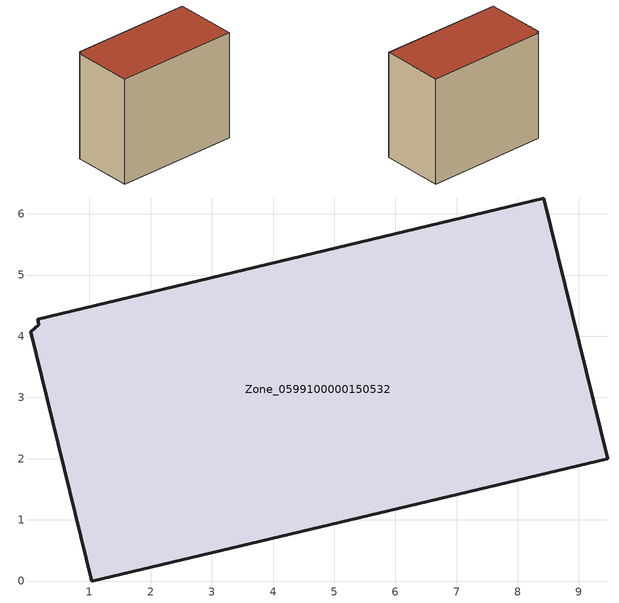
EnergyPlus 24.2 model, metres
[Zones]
Zone_0599100000150532
 floor ground (C_G): 9.47,2 1.04,0 0.04,4.08 0.17,4.19 0.15,4.28 8.42,6.26 z0
 wall outside (C_F): 9.47,2 8.42,6.26 0.15,4.28 0.17,4.19 0.04,4.08 1.04,0 9.47,2 z0:7.56
 roof outside (C_R): 1.04,0 9.47,2 8.42,6.26 0.15,4.28 0.17,4.19 0.04,4.08 z7.56
[BUILDING]
Pand.0599100000150532: North Axis=0; Terrain=City; Loads Convergence Tolerance Value=0.04; Temperature Convergence Tolerance Value=0.4; Solar Distribution=FullExterior; Maximum Number of Warmup Days=25; Minimum Number of Warmup Days=1
[Site:Location]
Rotterdam.The.Hague.AP_ZH_NLD Design_Conditions: Latitude=51.96; Longitude=4.45; Time Zone=1; Elevation=-4.5
[SITE:GROUNDTEMPERATURE:BUILDINGSURFACE]
18, 18, 18, 18, 18, 18, 18, 18, 18, 18, 18, 18
[MATERIAL] Thermal Absorptance=0.9; Solar Absorptance=0.7; Visible Absorptance=0.7
Name | Roughness | Thickness | Conductivity | Density | Specific Heat
G.TI.1946 | MediumSmooth | 0.15 | 1 | 540 | 1210
F.TI.1946 | Rough | 0.3 | 0.857143 | 1920 | 840
R.TI.1946 | MediumRough | 0.2 | 0.1 | 1500 | 1000
[CONSTRUCTION]
C_G: G.TI.1946
C_F: F.TI.1946
C_R: R.TI.1946
[ZONE]
Zone_0599100000150532: Type=1; Multiplier=1; Ceiling Height=Autocalculate; Volume=Autocalculate; Floor Area=autocalculate; Part of Total Floor Area=Yes
[ZONEINFILTRATION:DESIGNFLOWRATE]
Infil_Zone_0599100000150532: Zone or ZoneList or Space or SpaceList=Zone_0599100000150532; Schedule=AlwaysOn; Design Flow Rate Calculation Method=Flow/Area; Flow Rate per Floor Area=0.003; Constant Term Coefficient=1; Temperature Term Coefficient=0; Velocity Term Coefficient=0; Velocity Squared Term Coefficient=0
[HVACTEMPLATE:ZONE:IDEALLOADSAIRSYSTEM]
Zone_0599100000150532: Maximum Heating Supply Air Temperature=50; Minimum Cooling Supply Air Temperature=13; Maximum Heating Supply Air Humidity Ratio=0.0156; Minimum Cooling Supply Air Humidity Ratio=0.0077; Heating Limit=NoLimit; Cooling Limit=NoLimit; Dehumidification Control Type=ConstantSensibleHeatRatio; Cooling Sensible Heat Ratio=0.7; Dehumidification Setpoint=60; Humidification Control Type=None; Humidification Setpoint=30; Outdoor Air Method=None; Outdoor Air Flow Rate per Person=0.00944; Outdoor Air Flow Rate per Zone Floor Area=0; Outdoor Air Flow Rate per Zone=0; Demand Controlled Ventilation Type=None; Outdoor Air Economizer Type=NoEconomizer; Heat Recovery Type=None; Sensible Heat Recovery Effectiveness=0.7; Latent Heat Recovery Effectiveness=0.65
[ZONECONTROL:THERMOSTAT]
ThermostatControl_Zone_0599100000150532: Zone or ZoneList=Zone_0599100000150532; Control Type Schedule=DualSetpointControlType; Control 1=Thermostat_Zone_0599100000150532; Temperature Difference Between Cutout And Setpoint=0
[THERMOSTATSETPOINT:DUALSETPOINT]
Thermostat_Zone_0599100000150532: Heating Setpoint Temperature Schedule=HeatingSetpoint_Zone_0599100000150532; Cooling Setpoint Temperature Schedule=CoolingSetpoint_Zone_0599100000150532
[SCHEDULE:COMPACT]
HeatingSetpoint_Zone_0599100000150532: Through: 12/31, For: AllDays, Until: 24:00, 21
CoolingSetpoint_Zone_0599100000150532: Through: 12/31, For: AllDays, Until: 24:00, 24
DualSetpointControlType: Through: 12/31, For: AllDays, Until: 24:00, 4
AlwaysOn: Through: 12/31, For: AllDays, Until: 24:00, 1
